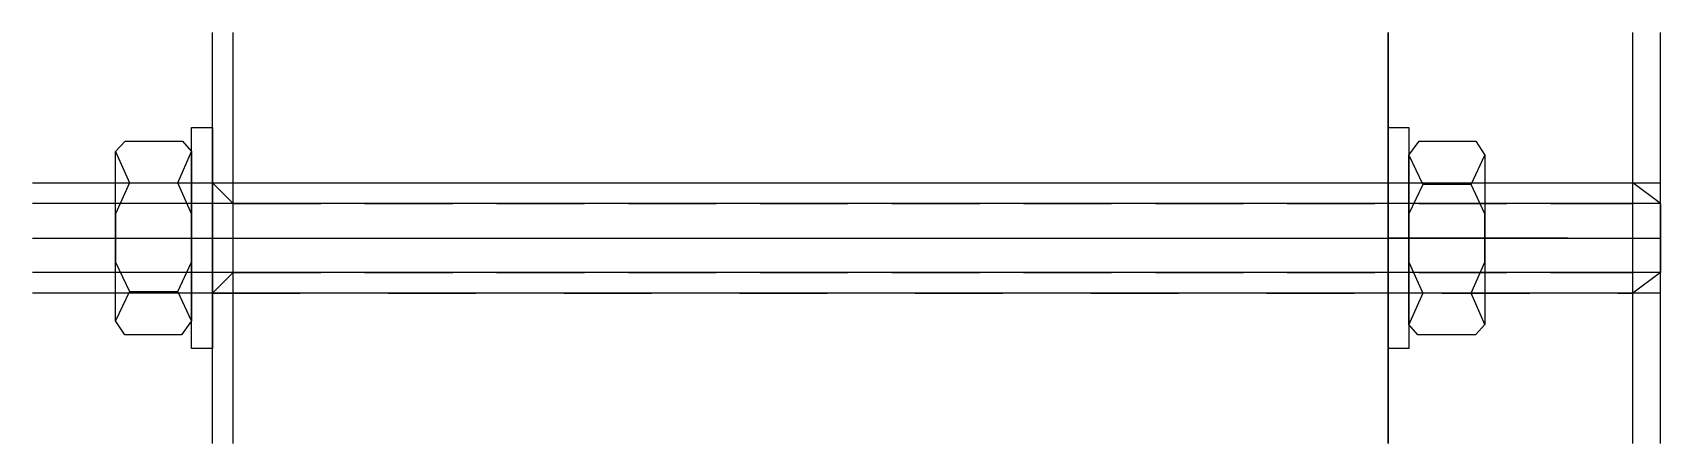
# Model space of a CAD drawing. Extents: x -13 to 105, y -15 to 15.
import ezdxf

# ---------------------------------------------------------------- set-up
doc = ezdxf.new("R2010")
doc.units = 0
doc.linetypes.add('DASHED', pattern=[12.7, 6.35, -6.35])
doc.linetypes.add('HIDDEN', pattern=[9.525, 6.35, -3.175])
doc.layers.get('0').update_dxf_attribs({"linetype": 'CONTINUOUS'})

msp = doc.modelspace()

# ---------------------------------------------------------------- linework, layer by layer
at = {"linetype": 'CONTINUOUS'}
for p, q in [((0, -14.86), (0, 14.86)), ((0, -14.86), (0, 14.86)), ((1.5, -14.86), (1.5, 14.86)), ((85, -14.86), (85, 14.86)), ((85, 14.86), (85, -14.86)), ((102.69, -14.86), (102.69, 14.86)), ((104.69, -14.86), (104.69, 14.86)), ((-1.5, 0), (-1.5, 8)), ((-1.5, 8), (0, 8)), ((0, 8), (0, -8)), ((85, -8), (85, 8)), ((85, 8), (86.5, 8)), ((86.5, 8), (86.5, 0)), ((-7, 6.25), (-6.31, 7)), ((-7, 6.25), (-6, 4)), ((-7, -6), (-7, 6.25)), ((-6.31, 7), (-2.15, 7)), ((-2.5, 4), (-1.5, 6.25)), ((-2.15, 7), (-1.5, 6.25)), ((-1.5, 6.25), (-1.5, 0)), ((86.5, 6), (87.24, 7)), ((86.5, 0), (86.5, 6)), ((86.5, 6), (87.5, 3.87)), ((87.24, 7), (91.34, 7)), ((91, 3.87), (92, 6)), ((91.34, 7), (92, 6)), ((92, 6), (92, -6.25)), ((-13, 4), (104.69, 4)), ((-6, 4), (-7, 1.75)), ((-6, 4), (-2.5, 4)), ((-1.5, 1.75), (-2.5, 4)), ((87.5, 3.87), (86.5, 1.75)), ((91, 3.87), (87.5, 3.87)), ((92, 1.75), (91, 3.87)), ((104.69, 2.5), (-13, 2.5)), ((-7, 1.75), (-7, -1.75)), ((-1.5, -1.75), (-1.5, 1.75)), ((86.5, 1.75), (86.5, -1.75)), ((92, -1.75), (92, 1.75)), ((-13, 0), (104.69, 0)), ((-1.5, -8), (-1.5, 0)), ((-1.5, 0), (-1.5, -6)), ((98, 0), (85, 0)), ((86.5, -6.25), (86.5, 0)), ((86.5, 0), (86.5, -8)), ((-7, -1.75), (-6, -3.87)), ((-2.5, -3.87), (-1.5, -1.75)), ((86.5, -1.75), (87.5, -4)), ((91, -4), (92, -1.75)), ((104.69, -2.5), (-13, -2.5)), ((104.69, -4), (-13, -4)), ((-6, -3.87), (-7, -6)), ((-6, -3.87), (-2.5, -3.87)), ((-1.5, -6), (-2.5, -3.87)), ((87.5, -4), (86.5, -6.25)), ((91, -4), (87.5, -4)), ((92, -6.25), (91, -4)), ((-6.34, -7), (-7, -6)), ((-2.24, -7), (-6.34, -7)), ((-1.5, -6), (-2.24, -7)), ((87.15, -7), (86.5, -6.25)), ((91.31, -7), (87.15, -7)), ((92, -6.25), (91.31, -7)), ((0, -8), (-1.5, -8)), ((86.5, -8), (85, -8))]:
    msp.add_line(p, q, dxfattribs=at)
at = {"linetype": 'DASHED'}
for p, q in [((0, 4), (102.69, 4)), ((104.69, 2.5), (102.69, 4)), ((102.69, -4), (102.69, 4)), ((104.69, 2.5), (104.69, -2.5)), ((104.69, -2.5), (102.69, -4)), ((0, -4), (102.69, -4))]:
    msp.add_line(p, q, dxfattribs=at)
at = {"linetype": 'HIDDEN'}
for p, q in [((0, 4), (1.5, 2.5)), ((0, 4), (0, -4)), ((1.5, 2.5), (102.69, 2.5)), ((0, -4), (1.5, -2.5)), ((1.5, -2.5), (102.69, -2.5))]:
    msp.add_line(p, q, dxfattribs=at)

doc.saveas('drawing.dxf')
